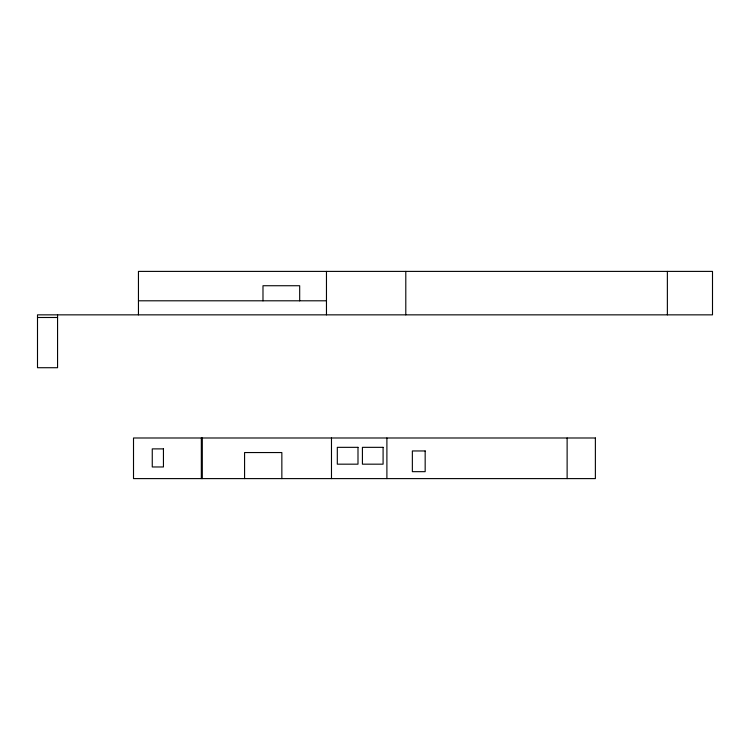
<?xml version="1.0" encoding="UTF-8"?>
<svg xmlns="http://www.w3.org/2000/svg" width="750" height="750" viewBox="0 0 750 750"><rect width="100%" height="100%" fill="white"/><g stroke="black" fill="none" stroke-linecap="round" stroke-linejoin="round"><path stroke-width="1.12" d="M138.45 300.797L326.466 300.797M37.5 317.494L57.562 317.494M667.369 271.397L667.369 314.85M567.122 437.991L567.122 478.603M405.797 271.397L405.797 314.85M386.897 437.991L386.897 478.603M331.481 437.991L331.481 478.603M326.466 271.397L326.466 314.85M299.681 300.872L299.681 285.731L262.987 285.731L262.987 300.872M281.85 478.603L281.85 452.55L244.575 452.55L244.575 478.603M202.303 437.991L202.303 478.603M201.328 437.991L201.328 478.603M138.45 314.85L138.45 271.397L712.5 271.397L712.5 314.85L37.5 314.85L37.5 367.716L57.562 367.716L57.562 314.85M595.378 437.991L133.509 437.991L133.509 478.603L595.378 478.603L595.378 437.991M357.994 447.338L337.312 447.338L337.312 464.175L357.994 464.175L357.994 447.338M383.091 447.338L362.419 447.338L362.419 464.175L383.091 464.175L383.091 447.338M163.444 448.884L152.259 448.884L152.259 466.969L163.444 466.969L163.444 448.884M425.166 450.956L412.359 450.956L412.359 471.666L425.166 471.666L425.166 450.956"/></g></svg>
